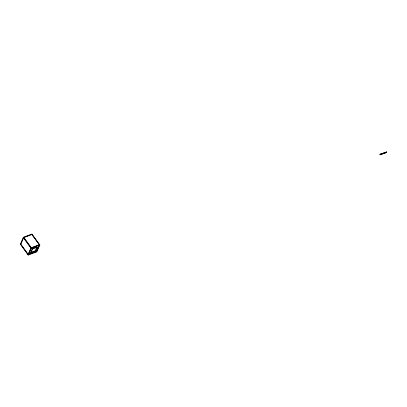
<?xml version="1.0" encoding="UTF-8"?>
<svg xmlns="http://www.w3.org/2000/svg" width="407" height="407" viewBox="0 0 407 407"><rect width="100%" height="100%" fill="white"/><g stroke="black" fill="none" stroke-linecap="round" stroke-linejoin="round"><path stroke-width="0.61" d="M20.35 244.22L23.392 237.322L32.031 234.106L39.871 244.953L36.828 251.852L28.19 255.067L20.35 244.22L20.706 244.088L23.743 237.195L31.344 247.71L28.307 254.604L20.706 244.088M20.589 244.546L23.626 237.652L32.27 234.437M31.914 234.371L39.515 244.892L30.876 248.107L23.275 237.591L32.031 234.106M28.19 255.067L31.227 248.168L39.871 244.953M30.591 252.452L32.26 248.672L36.991 246.912L37.225 247.242L35.562 251.017L30.83 252.778L30.591 252.452L35.323 250.692L36.991 246.912M30.83 252.778L32.494 249.003L37.225 247.242M36.238 251.653L39.276 244.76L31.675 234.239M36.589 251.521L39.632 244.627L30.993 247.843L27.951 254.736L36.589 251.521L36.828 251.852M36.706 251.256L28.068 254.472L20.467 243.956M380.016 154.233L386.614 151.974L386.65 152.488L380.128 154.787L380.016 154.233L386.614 151.974M380.052 154.746L386.65 152.488M35.323 250.692L35.562 251.017M32.26 248.672L32.494 249.003M23.392 237.322L31.227 248.168M386.538 151.933L386.574 152.447M380.092 154.268L380.128 154.787"/></g></svg>
